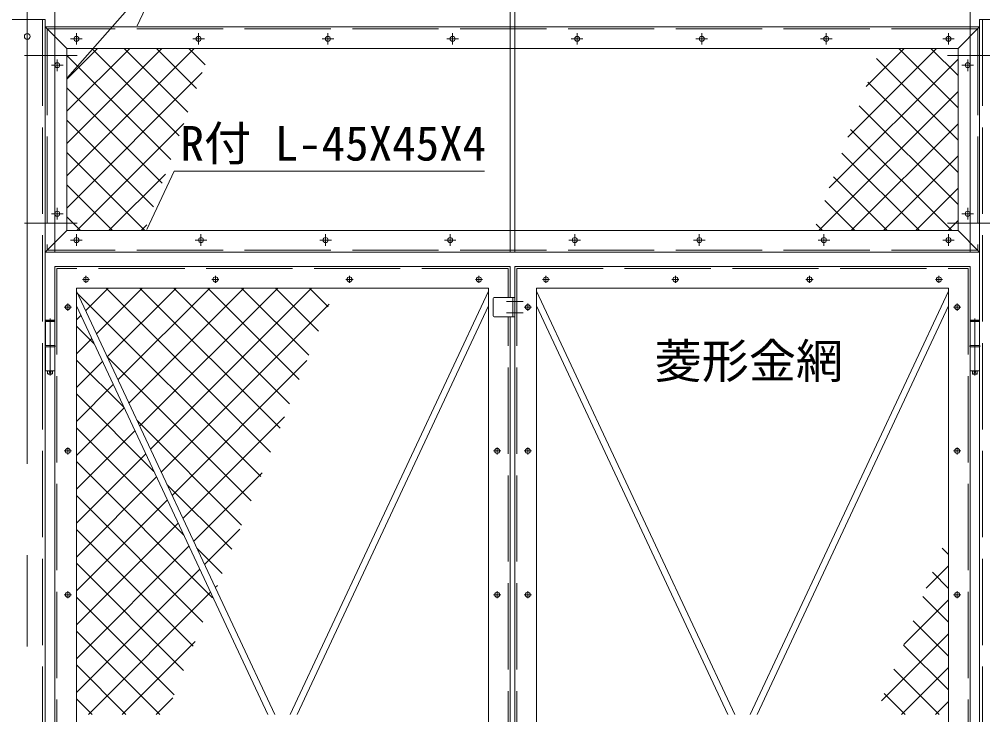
# Model space of a CAD drawing. Units: millimetres, scale not verified. Extents: x -6300 to 6300, y -4455 to 4455.
# Drawn here: x 1032 to 3043, y 1213 to 2664 of the extents above; entities that cross this region are included whole.
import ezdxf
from ezdxf.enums import TextEntityAlignment as Align

# ---------------------------------------------------------------- set-up
doc = ezdxf.new("R2010")
doc.units = ezdxf.units.MM
doc.header["$LTSCALE"] = 30
doc.linetypes.add('DASHED', pattern=[7.5, 6, -1.5])
doc.linetypes.add('USER1', pattern=[50.8, 31.75, -6.35, 6.35, -6.35])
for name, color, linetype, lineweight in [('0-1_D-STR3', 3, 'Continuous', 13), ('0-2_D-STR-DIM', 7, 'Continuous', 9), ('0-4_D-STR1', 1, 'Continuous', 18), ('0-6_D-BMK', 2, 'USER1', 13), ('0-8_D-STR2', 7, 'Continuous', 9), ('0-9_D-STR-TXT', 7, 'Continuous', 9)]:
    doc.layers.add(name, color=color, linetype=linetype, lineweight=lineweight)
doc.styles.add('ＭＳ ゴシック', font='')
doc.styles.get('ＭＳ ゴシック').set_extended_font_data('MS Gothic')

msp = doc.modelspace()

# ---------------------------------------------------------------- linework, layer by layer
at = {"layer": '0-1_D-STR3'}
for p, q in [((1131.43, 2539.56), (1195.28, 2603.41)), ((1131.43, 2472.21), (1262.63, 2603.41)), ((1131.43, 2404.85), (1329.98, 2603.41)), ((1131.43, 2337.5), (1397.33, 2603.41)), ((1366.15, 2420.99), (1183.73, 2603.41)), ((1384.13, 2470.37), (1251.08, 2603.41)), ((1402.1, 2519.75), (1318.44, 2603.41)), ((1420.07, 2569.13), (1385.79, 2603.41)), ((2761.2, 2418.18), (2946.43, 2603.41)), ((2799.74, 2524.07), (2879.08, 2603.41)), ((2991.43, 2479.51), (2867.53, 2603.41)), ((2991.43, 2546.86), (2934.88, 2603.41)), ((1348.18, 2371.61), (1131.43, 2588.36)), ((2722.65, 2312.28), (2991.43, 2581.06)), ((2991.43, 2412.16), (2821.03, 2582.56)), ((1131.43, 2270.15), (1414.16, 2552.88)), ((1330.21, 2322.23), (1131.43, 2521.01)), ((2701.13, 2223.41), (2991.43, 2513.71)), ((2991.43, 2344.81), (2803.05, 2533.18)), ((2991.43, 2277.45), (2785.08, 2483.8)), ((1312.24, 2272.85), (1131.43, 2453.66)), ((1152.04, 2223.41), (1375.62, 2446.99)), ((2978.12, 2223.41), (2767.11, 2434.42)), ((2768.48, 2223.41), (2991.43, 2446.35)), ((1294.26, 2223.47), (1131.43, 2386.3)), ((2910.77, 2223.41), (2749.14, 2385.04)), ((2835.84, 2223.41), (2991.43, 2379)), ((1219.39, 2223.41), (1337.08, 2341.09)), ((2843.42, 2223.41), (2731.16, 2335.66)), ((1226.97, 2223.41), (1131.43, 2318.95)), ((2903.19, 2223.41), (2991.43, 2311.65)), ((2776.07, 2223.41), (2713.19, 2286.28)), ((1159.62, 2223.41), (1131.43, 2251.6)), ((1286.74, 2223.41), (1298.53, 2235.2)), ((2708.71, 2223.41), (2695.22, 2236.9)), ((2970.54, 2223.41), (2991.43, 2244.3)), ((1565.18, 1213.41), (1151.43, 2096.68)), ((1597.67, 1213.41), (2011.43, 2096.68)), ((2525.18, 1213.41), (2111.43, 2096.68)), ((2557.67, 1213.41), (2971.43, 2096.68)), ((2021.43, 2081.41), (2021.43, 2045.41)), ((2066.43, 2083.41), (2023.43, 2083.41)), ((2066.43, 2083.41), (2066.43, 2043.41)), ((1550.83, 1213.41), (1151.43, 2066.03)), ((1612.03, 1213.41), (2011.43, 2066.03)), ((2510.83, 1213.41), (2111.43, 2066.03)), ((2572.03, 1213.41), (2971.43, 2066.03)), ((1086.73, 2033.41), (1106.13, 2033.41)), ((1086.73, 2033.41), (1086.73, 1983.41)), ((1087.93, 2036.41), (1086.93, 2035.41)), ((1086.93, 2035.41), (1086.93, 2033.41)), ((1105.93, 2035.41), (1086.93, 2035.41)), ((1087.93, 2036.41), (1104.93, 2036.41)), ((1105.93, 2035.41), (1104.93, 2036.41)), ((1105.93, 2035.41), (1105.93, 2033.41)), ((1106.13, 2033.41), (1106.13, 1983.41)), ((2066.43, 2043.41), (2023.43, 2043.41)), ((3036.13, 2033.41), (3016.73, 2033.41)), ((3016.73, 2033.41), (3016.73, 1983.41)), ((3016.93, 2035.41), (3017.93, 2036.41)), ((3016.93, 2035.41), (3016.93, 2033.41)), ((3016.93, 2035.41), (3035.93, 2035.41)), ((3034.93, 2036.41), (3017.93, 2036.41)), ((3034.93, 2036.41), (3035.93, 2035.41)), ((3035.93, 2035.41), (3035.93, 2033.41)), ((3036.13, 2033.41), (3036.13, 1983.41)), ((1085.93, 1983.41), (1106.93, 1983.41)), ((1085.93, 1983.41), (1085.93, 1980.41)), ((1085.93, 1980.41), (1106.93, 1980.41)), ((1086.73, 1980.41), (1086.73, 1930.41)), ((1106.13, 1980.41), (1106.13, 1930.41)), ((1106.93, 1983.41), (1106.93, 1980.41)), ((3036.93, 1983.41), (3015.93, 1983.41)), ((3015.93, 1983.41), (3015.93, 1980.41)), ((3036.93, 1980.41), (3015.93, 1980.41)), ((3016.73, 1980.41), (3016.73, 1930.41)), ((3036.13, 1980.41), (3036.13, 1930.41)), ((3036.93, 1983.41), (3036.93, 1980.41)), ((1086.73, 1930.41), (1106.13, 1930.41)), ((1091.43, 1930.41), (1091.43, 1924.41)), ((1101.43, 1930.41), (1101.43, 1924.41)), ((3036.13, 1930.41), (3016.73, 1930.41)), ((3021.43, 1930.41), (3021.43, 1924.41)), ((3031.43, 1930.41), (3031.43, 1924.41)), ((1092.43, 1923.41), (1100.43, 1923.41)), ((1100.43, 1923.41), (1101.43, 1924.41)), ((3022.43, 1923.41), (3021.43, 1924.41)), ((3030.43, 1923.41), (3022.43, 1923.41))]:
    msp.add_line(p, q, dxfattribs=at)
at = {"layer": '0-1_D-STR3', "linetype": 'DASHED'}
msp.add_line((2062.43, 2083.41), (2062.43, 2043.41), dxfattribs=at)
at = {"layer": '0-1_D-STR3'}
for points in [[(1092.43, 1923.41), (1091.43, 1924.41), (1101.43, 1924.41)], [(3030.43, 1923.41), (3031.43, 1924.41), (3021.43, 1924.41)]]:
    msp.add_lwpolyline(points, dxfattribs=at)
for centre, radius in [((1048.93, 2628.41), 6), ((1151.43, 2623.41), 5.25), ((1406.43, 2623.41), 5.25), ((1676.43, 2623.41), 5.25), ((1936.43, 2623.41), 5.25), ((2196.43, 2623.41), 5.25), ((2456.43, 2623.41), 5.25), ((2716.43, 2623.41), 5.25), ((2971.43, 2623.41), 5.25), ((1111.43, 2568.41), 5.25), ((3011.43, 2568.41), 5.25), ((1111.43, 2258.41), 5.25), ((3011.43, 2258.41), 5.25), ((1151.43, 2203.41), 5.25), ((1411.43, 2203.41), 5.25), ((1671.43, 2203.41), 5.25), ((1931.43, 2203.41), 5.25), ((2191.43, 2203.41), 5.25), ((2451.43, 2203.41), 5.25), ((2711.43, 2203.41), 5.25), ((2971.43, 2203.41), 5.25), ((1171.43, 2121.41), 5.25), ((1441.43, 2121.41), 5.25), ((1721.43, 2121.41), 5.25), ((1991.43, 2121.41), 5.25), ((2131.43, 2121.41), 5.25), ((2401.43, 2121.41), 5.25), ((2681.43, 2121.41), 5.25), ((2951.43, 2121.41), 5.25), ((1133.43, 2063.41), 5.25), ((2093.43, 2063.41), 5.25), ((2989.43, 2063.41), 5.25), ((1096.43, 1928.41), 2), ((3026.43, 1928.41), 2), ((1133.43, 1763.41), 5.25), ((2029.43, 1763.41), 5.25), ((2093.43, 1763.41), 5.25), ((2989.43, 1763.41), 5.25), ((1133.43, 1463.41), 5.25), ((2029.43, 1463.41), 5.25), ((2093.43, 1463.41), 5.25), ((2989.43, 1463.41), 5.25)]:
    msp.add_circle(centre, radius, dxfattribs=at)
for centre, start, end in [((2023.43, 2081.41), 90, 180), ((2023.43, 2045.41), 180, 270)]:
    msp.add_arc(centre, 2, start, end, dxfattribs=at)
at = {"layer": '0-2_D-STR-DIM'}
for p, q in [((1106.43, 2178.41), (1106.43, 3087.26)), ((1106.43, 2178.41), (1106.43, 3087.26)), ((2056.43, 2178.41), (2056.43, 3087.26)), ((2056.43, 2178.41), (2056.43, 3087.26)), ((2066.43, 2178.41), (2066.43, 3087.26)), ((2066.43, 2178.41), (2066.43, 3087.26)), ((3016.43, 2178.41), (3016.43, 3087.26)), ((3016.43, 2178.41), (3016.43, 3087.26)), ((1335.7, 2773.31), (1132.75, 2542.44))]:
    msp.add_line(p, q, dxfattribs=at)
msp.add_lwpolyline([(2009.14, 2773.31), (1335.7, 2773.31), (1278.34, 2650.22)], dxfattribs=at)
at = {"layer": '0-4_D-STR1'}
for p, q in [((1011.43, 2663.41), (1086.43, 2663.41)), ((1086.43, 2663.41), (1086.43, -156.59)), ((3036.43, 2663.41), (3036.43, -156.59)), ((3111.43, 2663.41), (3036.43, 2663.41)), ((1086.43, 2648.41), (1131.43, 2603.41)), ((3036.43, 2648.41), (1086.43, 2648.41)), ((3036.43, 2648.41), (2991.43, 2603.41)), ((1131.43, 2603.41), (1131.43, 2223.41)), ((2991.43, 2603.41), (1131.43, 2603.41)), ((2991.43, 2603.41), (2991.43, 2223.41)), ((1086.43, 2178.41), (1131.43, 2223.41)), ((2991.43, 2223.41), (1131.43, 2223.41)), ((3036.43, 2178.41), (2991.43, 2223.41)), ((3036.43, 2178.41), (1086.43, 2178.41)), ((2011.43, 2103.41), (1151.43, 2103.41)), ((1151.43, 2103.41), (1151.43, 223.41)), ((2011.43, 223.41), (2011.43, 2103.41)), ((2111.43, 2103.41), (2971.43, 2103.41)), ((2111.43, 223.41), (2111.43, 2103.41)), ((2971.43, 2103.41), (2971.43, 223.41))]:
    msp.add_line(p, q, dxfattribs=at)
at = {"layer": '0-4_D-STR1', "linetype": 'DASHED'}
for p, q in [((1080.43, 2663.41), (1080.43, -156.59)), ((3042.43, 2663.41), (3042.43, -156.59)), ((1090.43, 2644.41), (1090.43, 2182.41)), ((3032.43, 2644.41), (1090.43, 2644.41)), ((3032.43, 2644.41), (3032.43, 2182.41)), ((3032.43, 2182.41), (1090.43, 2182.41)), ((2052.43, 2083.41), (2052.43, 2144.41)), ((2070.43, 182.41), (2070.43, 2144.41)), ((2052.43, 182.41), (2052.43, 2043.41))]:
    msp.add_line(p, q, dxfattribs=at)
at = {"layer": '0-4_D-STR1'}
for points in [[(1106.43, 2148.41), (1106.43, 178.41), (2056.43, 178.41), (2056.43, 2043.41)], [(2056.43, 2083.41), (2056.43, 2148.41), (1106.43, 2148.41)]]:
    msp.add_lwpolyline(points, dxfattribs=at)
at = {"layer": '0-4_D-STR1', "linetype": 'DASHED'}
for points in [[(2052.43, 2144.41), (1110.43, 2144.41), (1110.43, 182.41)], [(2070.43, 2144.41), (3012.43, 2144.41), (3012.43, 182.41)]]:
    msp.add_lwpolyline(points, dxfattribs=at)
at = {"layer": '0-4_D-STR1'}
msp.add_lwpolyline([(3016.43, 2148.41), (3016.43, 178.41), (2066.43, 178.41), (2066.43, 2148.41)], close=True, dxfattribs=at)
at = {"layer": '0-6_D-BMK'}
for p, q in [((1048.93, 2688.7), (1048.93, -179.72)), ((1151.43, 2635.55), (1151.43, 2611.27)), ((1406.43, 2635.55), (1406.43, 2611.27)), ((1676.43, 2635.55), (1676.43, 2611.27)), ((1936.43, 2635.55), (1936.43, 2611.27)), ((2196.43, 2635.55), (2196.43, 2611.27)), ((2456.43, 2635.55), (2456.43, 2611.27)), ((2716.43, 2635.55), (2716.43, 2611.27)), ((2971.43, 2635.55), (2971.43, 2611.27)), ((1163.57, 2623.41), (1139.29, 2623.41)), ((1418.57, 2623.41), (1394.29, 2623.41)), ((1688.57, 2623.41), (1664.29, 2623.41)), ((1948.57, 2623.41), (1924.29, 2623.41)), ((2208.57, 2623.41), (2184.29, 2623.41)), ((2468.57, 2623.41), (2444.29, 2623.41)), ((2728.57, 2623.41), (2704.29, 2623.41)), ((2983.57, 2623.41), (2959.29, 2623.41)), ((1153.29, 2588.41), (1043.38, 2588.41)), ((1111.43, 2556.27), (1111.43, 2580.55)), ((2969.57, 2588.41), (3079.48, 2588.41)), ((3011.43, 2556.27), (3011.43, 2580.55)), ((1099.29, 2568.41), (1123.57, 2568.41)), ((3023.57, 2568.41), (2999.29, 2568.41)), ((1099.29, 2258.41), (1123.57, 2258.41)), ((1111.43, 2246.27), (1111.43, 2270.55)), ((3023.57, 2258.41), (2999.29, 2258.41)), ((3011.43, 2246.27), (3011.43, 2270.55)), ((1153.29, 2238.41), (1043.38, 2238.41)), ((2969.57, 2238.41), (3079.48, 2238.41)), ((1151.43, 2191.27), (1151.43, 2215.55)), ((1411.43, 2191.27), (1411.43, 2215.55)), ((1671.43, 2191.27), (1671.43, 2215.55)), ((1931.43, 2191.27), (1931.43, 2215.55)), ((2191.43, 2191.27), (2191.43, 2215.55)), ((2451.43, 2191.27), (2451.43, 2215.55)), ((2711.43, 2191.27), (2711.43, 2215.55)), ((2971.43, 2191.27), (2971.43, 2215.55)), ((1163.57, 2203.41), (1139.29, 2203.41)), ((1423.57, 2203.41), (1399.29, 2203.41)), ((1683.57, 2203.41), (1659.29, 2203.41)), ((1943.57, 2203.41), (1919.29, 2203.41)), ((2203.57, 2203.41), (2179.29, 2203.41)), ((2463.57, 2203.41), (2439.29, 2203.41)), ((2723.57, 2203.41), (2699.29, 2203.41)), ((2983.57, 2203.41), (2959.29, 2203.41)), ((1163.99, 2121.41), (1178.87, 2121.41)), ((1171.43, 2128.85), (1171.43, 2113.97)), ((1433.99, 2121.41), (1448.87, 2121.41)), ((1441.43, 2128.85), (1441.43, 2113.97)), ((1728.87, 2121.41), (1713.99, 2121.41)), ((1721.43, 2128.85), (1721.43, 2113.97)), ((1983.99, 2121.41), (1998.87, 2121.41)), ((1991.43, 2128.85), (1991.43, 2113.97)), ((2138.87, 2121.41), (2123.99, 2121.41)), ((2131.43, 2128.85), (2131.43, 2113.97)), ((2408.87, 2121.41), (2393.99, 2121.41)), ((2401.43, 2128.85), (2401.43, 2113.97)), ((2688.87, 2121.41), (2673.99, 2121.41)), ((2681.43, 2128.85), (2681.43, 2113.97)), ((2958.87, 2121.41), (2943.99, 2121.41)), ((2951.43, 2128.85), (2951.43, 2113.97)), ((2048.83, 2075.41), (2084.03, 2075.41)), ((1125.99, 2063.41), (1140.87, 2063.41)), ((1133.43, 2070.85), (1133.43, 2055.97)), ((2048.83, 2051.41), (2084.03, 2051.41)), ((2100.87, 2063.41), (2085.99, 2063.41)), ((2093.43, 2070.85), (2093.43, 2055.97)), ((2996.87, 2063.41), (2981.99, 2063.41)), ((2989.43, 2070.85), (2989.43, 2055.97)), ((1096.43, 2039.81), (1096.43, 1920.65)), ((3026.43, 2039.81), (3026.43, 1920.65)), ((1133.43, 1770.85), (1133.43, 1755.97)), ((2029.43, 1770.85), (2029.43, 1755.97)), ((2093.43, 1770.85), (2093.43, 1755.97)), ((2989.43, 1770.85), (2989.43, 1755.97)), ((1125.99, 1763.41), (1140.87, 1763.41)), ((2021.99, 1763.41), (2036.87, 1763.41)), ((2100.87, 1763.41), (2085.99, 1763.41)), ((2996.87, 1763.41), (2981.99, 1763.41)), ((1133.43, 1470.85), (1133.43, 1455.97)), ((2029.43, 1470.85), (2029.43, 1455.97)), ((2093.43, 1470.85), (2093.43, 1455.97)), ((2989.43, 1470.85), (2989.43, 1455.97)), ((1125.99, 1463.41), (1140.87, 1463.41)), ((2021.99, 1463.41), (2036.87, 1463.41)), ((2100.87, 1463.41), (2085.99, 1463.41)), ((2996.87, 1463.41), (2981.99, 1463.41))]:
    msp.add_line(p, q, dxfattribs=at)
at = {"layer": '0-8_D-STR2'}
for p, q in [((1536.1, 1709.93), (1153.26, 2092.76)), ((1170.5, 2055.97), (1217.94, 2103.41)), ((1193.05, 2007.82), (1288.65, 2103.41)), ((1556.21, 1760.53), (1213.33, 2103.41)), ((1215.61, 1959.66), (1359.36, 2103.41)), ((1238.17, 1911.51), (1430.07, 2103.41)), ((1260.73, 1863.35), (1500.78, 2103.41)), ((1283.28, 1815.2), (1571.49, 2103.41)), ((1576.31, 1811.13), (1284.04, 2103.41)), ((1305.84, 1767.05), (1642.2, 2103.41)), ((1596.42, 1861.74), (1354.75, 2103.41)), ((1616.53, 1912.34), (1425.46, 2103.41)), ((1636.63, 1962.94), (1496.17, 2103.41)), ((1656.74, 2013.55), (1566.88, 2103.41)), ((1676.85, 2064.15), (1637.59, 2103.41)), ((1328.4, 1718.89), (1678.95, 2069.45)), ((1151.43, 2036.9), (1160.72, 2046.19)), ((1188.57, 1986.74), (1151.43, 2023.88)), ((1151.43, 1966.19), (1183.28, 1998.04)), ((1250.88, 1853.72), (1151.43, 1953.17)), ((1515.99, 1659.32), (1215.58, 1959.74)), ((1350.95, 1670.74), (1632.33, 1952.12)), ((1151.43, 1895.48), (1205.84, 1949.89)), ((1151.43, 1824.77), (1228.39, 1901.73)), ((1313.2, 1720.69), (1151.43, 1882.46)), ((1151.43, 1754.06), (1250.95, 1853.58)), ((1373.51, 1622.59), (1585.71, 1834.79)), ((1375.51, 1587.67), (1151.43, 1811.75)), ((1495.88, 1608.72), (1277.89, 1826.71)), ((1151.43, 1683.35), (1273.51, 1805.43)), ((1151.43, 1612.64), (1296.06, 1757.27)), ((1435.56, 1456.91), (1151.43, 1741.04)), ((1151.43, 1541.93), (1318.62, 1709.12)), ((1396.07, 1574.43), (1539.09, 1717.46)), ((1475.78, 1558.11), (1340.2, 1693.69)), ((1415.46, 1406.3), (1151.43, 1670.33)), ((1151.43, 1471.22), (1341.18, 1660.96)), ((1151.43, 1400.5), (1363.73, 1612.81)), ((1395.35, 1355.7), (1151.43, 1599.62)), ((1418.62, 1526.28), (1492.47, 1600.12)), ((2971.34, 1594.07), (2971.43, 1594.16)), ((1151.43, 1329.79), (1386.29, 1564.66)), ((1455.67, 1507.51), (1402.52, 1560.66)), ((2971.43, 1547.39), (2958.09, 1560.72)), ((1375.24, 1305.1), (1151.43, 1528.91)), ((1151.43, 1259.08), (1408.85, 1516.5)), ((2924.72, 1476.74), (2971.43, 1523.45)), ((2971.43, 1476.68), (2937.98, 1510.12)), ((1176.46, 1213.41), (1431.41, 1468.35)), ((1441.18, 1478.13), (1445.85, 1482.79)), ((1355.13, 1254.49), (1151.43, 1458.2)), ((2878.1, 1359.41), (2971.43, 1452.74)), ((2971.43, 1405.97), (2917.88, 1459.52)), ((2971.43, 1335.26), (2897.77, 1408.91)), ((1325.51, 1213.41), (1151.43, 1387.49)), ((2831.48, 1242.08), (2971.43, 1382.03)), ((1247.18, 1213.41), (1399.23, 1365.46)), ((2971.43, 1264.55), (2877.66, 1358.31)), ((1254.8, 1213.41), (1151.43, 1316.78)), ((2951.85, 1213.41), (2857.56, 1307.71)), ((2873.52, 1213.41), (2971.43, 1311.32)), ((1317.89, 1213.41), (1352.61, 1248.13)), ((2881.14, 1213.41), (2837.45, 1257.1)), ((1184.09, 1213.41), (1151.43, 1246.07)), ((2944.23, 1213.41), (2971.43, 1240.61))]:
    msp.add_line(p, q, dxfattribs=at)
at = {"layer": '0-9_D-STR-TXT'}
msp.add_lwpolyline([(2003.17, 2347.53), (1355.3, 2347.53), (1298.31, 2225.22)], dxfattribs=at)

# ---------------------------------------------------------------- texts
at = {"layer": '0-2_D-STR-DIM', "style": 'ＭＳ ゴシック'}
for s, p in [('R付 L-45X45X4', (1368.48, 2347.65)), ('菱形金網', (2358, 1893.5))]:
    msp.add_text(s, height=72.14, dxfattribs=at).set_placement(p, align=Align.BOTTOM_LEFT)

doc.saveas('drawing.dxf')
